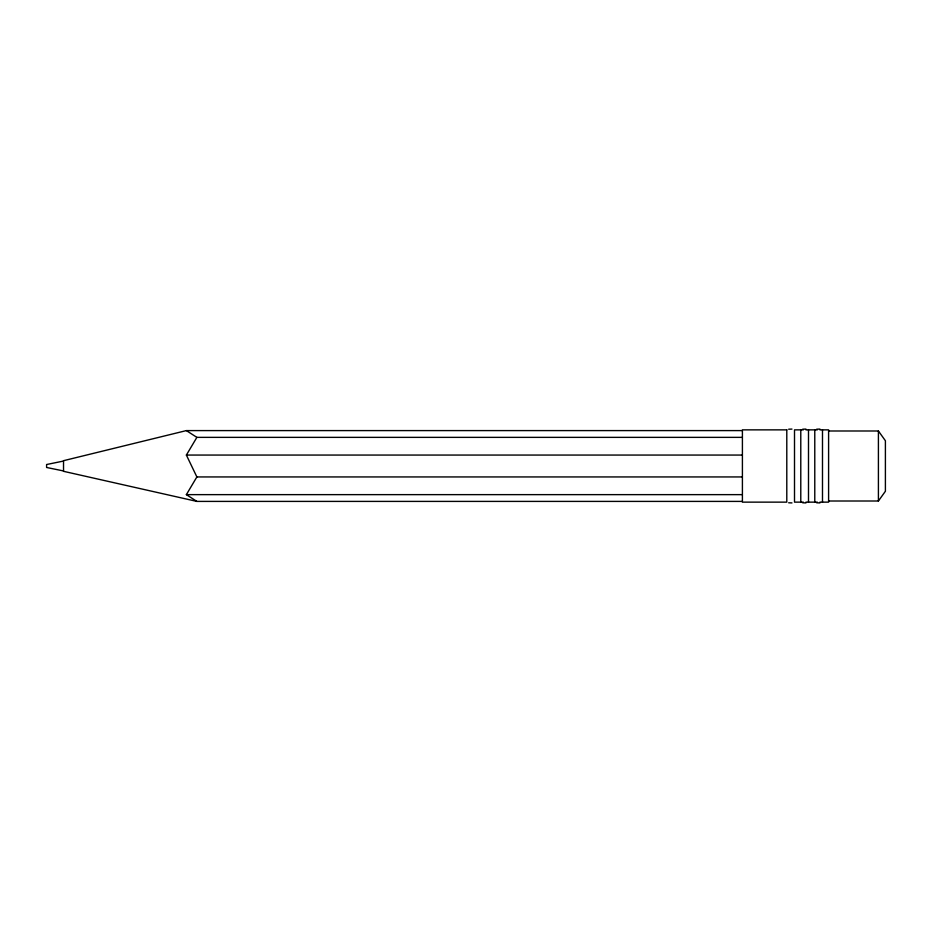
<?xml version="1.0" encoding="UTF-8"?>
<svg xmlns="http://www.w3.org/2000/svg" width="932" height="932" viewBox="0 0 932 932"><rect width="100%" height="100%" fill="white"/><g stroke="black" fill="none" stroke-linecap="round" stroke-linejoin="round"><path stroke-width="1.4" d="M742.338 501.404L196.873 501.404L186.377 494.636L196.873 476.939L186.377 455.061L196.873 437.364L742.338 437.364M828.595 501.008L878.41 501.008L885.4 491.257L885.4 440.743L878.41 430.992L828.595 430.992M742.338 430.596L186.377 430.596L63.527 460.688L63.527 471.312L196.873 501.404M63.527 461.049L46.6 464.52L46.6 467.48L63.527 470.951M788.67 429.209L791.967 429.081M802.662 429.209L805.959 429.081M816.653 429.209L819.95 429.081M791.967 502.919L788.67 502.791M805.959 502.919L802.662 502.791M819.95 502.919L816.653 502.791M803.349 429.862L794.507 429.862L794.507 502.138L803.349 502.138M805.924 429.862L817.341 429.862M819.915 429.862L828.595 429.862L828.595 502.138L819.915 502.138M186.377 455.061L742.338 455.061M196.873 476.939L742.338 476.939M186.377 494.636L742.338 494.636M805.924 502.138L817.341 502.138M186.377 430.596L196.873 437.364M878.41 430.992L878.41 501.008M822.49 429.862L822.49 502.138M814.778 429.862L814.778 502.138M808.498 429.862L808.498 502.138M800.786 429.862L800.786 502.138M786.794 429.862L742.408 429.862L742.408 502.138L786.794 502.138L786.794 429.862"/></g></svg>
